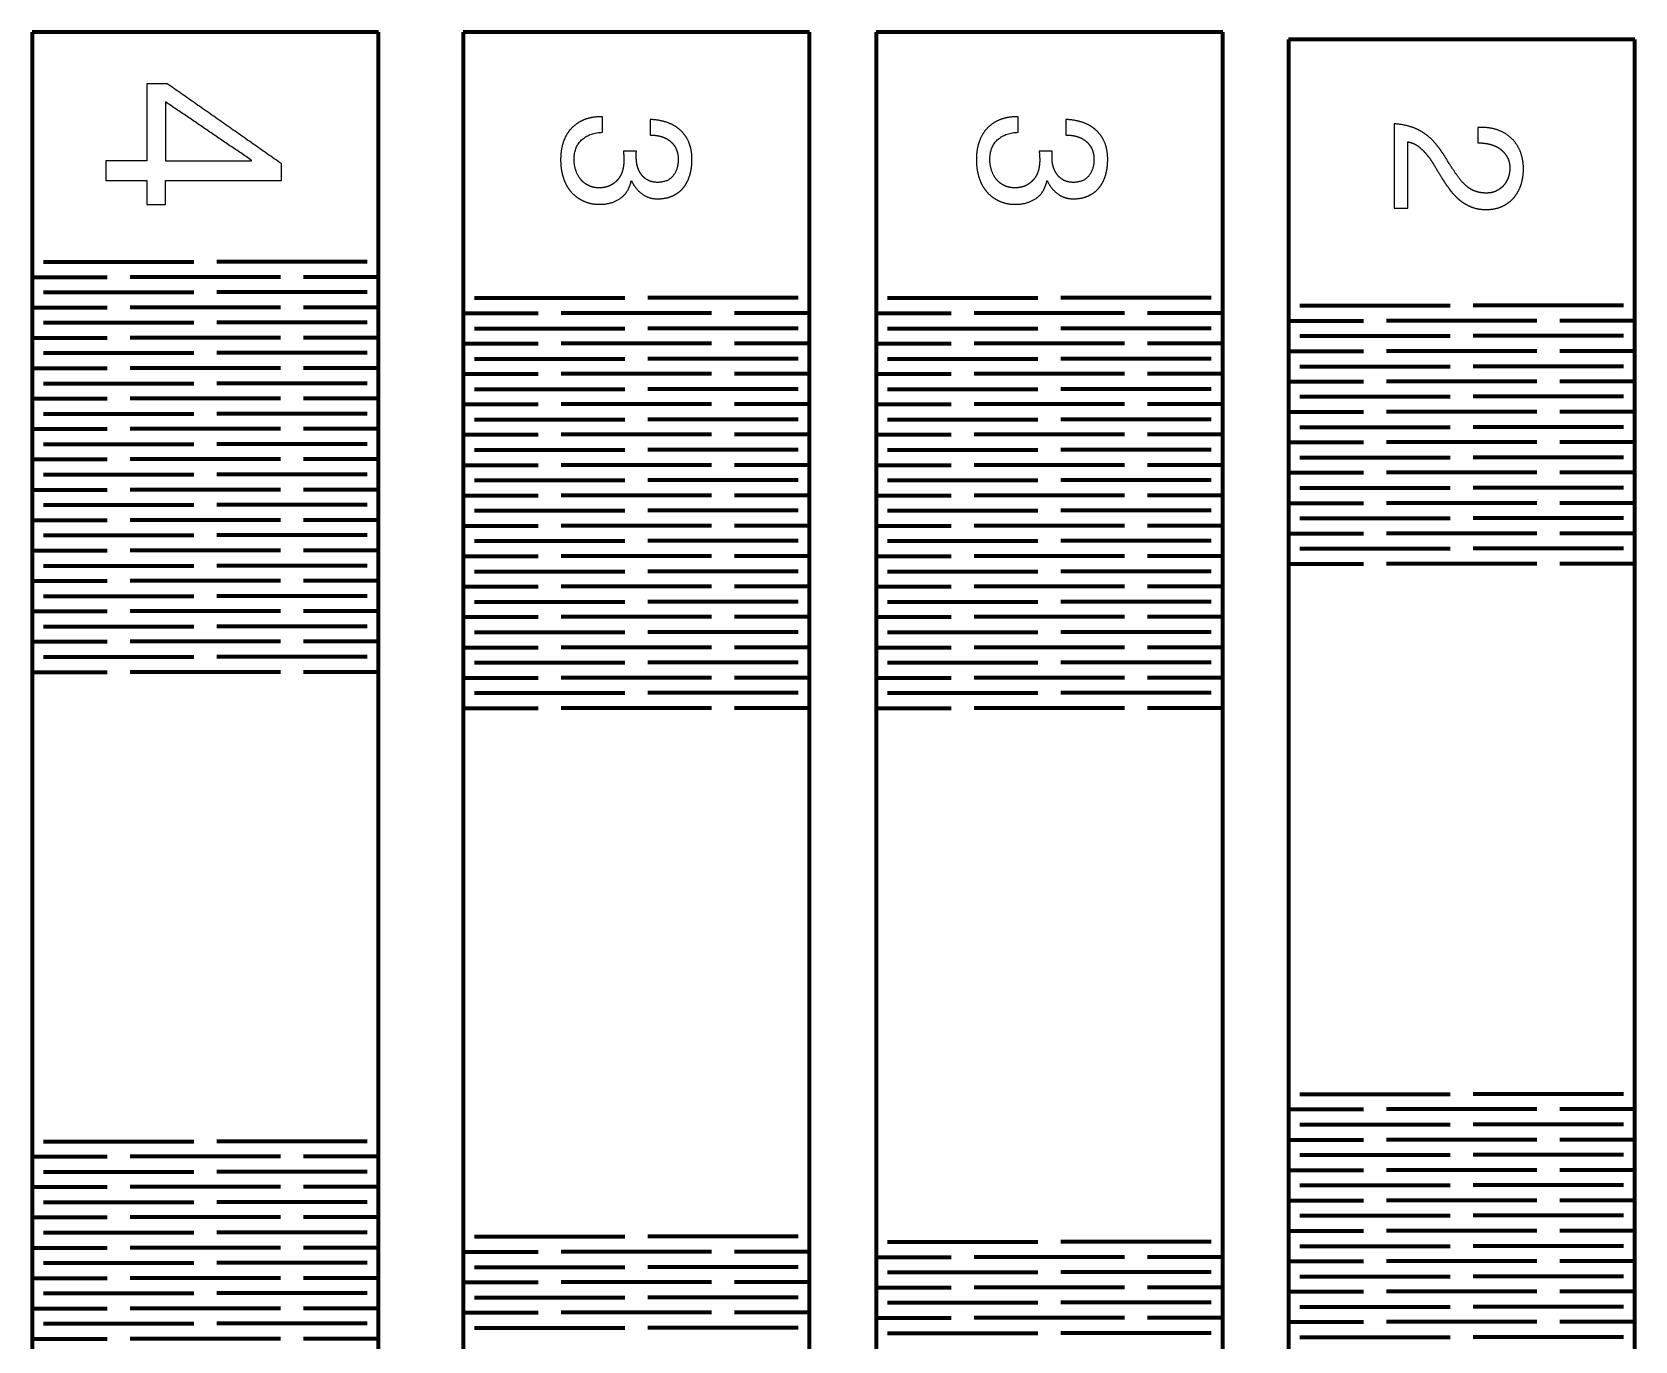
# Model space of a CAD drawing. Header units: millimetres. Extents: x -1430 to 457, y 2331 to 3242.
# Drawn here: x -313.9 to -91.9, y 2902 to 3083.3 of the extents above; entities that cross this region are included whole.
import ezdxf

# ---------------------------------------------------------------- set-up
doc = ezdxf.new("R2010")
doc.units = ezdxf.units.MM
doc.layers.add('laserCut_Line$CutThrough_Line', color=1, linetype='Continuous', lineweight=140, true_color=0xff0000)
doc.layers.add('laserCut_Line$Decoration_Line', color=18, linetype='Continuous', true_color=0x000000)

msp = doc.modelspace()

# ---------------------------------------------------------------- linework, layer by layer
at = {"layer": 'laserCut_Line$CutThrough_Line'}
for p, q in [((-313.93, 3083.27), (-313.93, 3053.27)), ((-265.93, 3053.27), (-265.93, 3083.27)), ((-254.24, 3083.27), (-254.24, 3048.27)), ((-206.24, 3048.27), (-206.24, 3083.27)), ((-197.02, 3083.27), (-197.02, 3048.27)), ((-149.02, 3048.27), (-149.02, 3083.27)), ((-139.93, 3082.22), (-139.93, 3047.22)), ((-91.93, 3047.22), (-91.93, 3082.22)), ((-313.93, 3053.27), (-313.93, 2992.53)), ((-265.93, 2992.53), (-265.93, 3053.27)), ((-254.24, 3048.27), (-254.24, 2987.53)), ((-206.24, 2987.53), (-206.24, 3048.27)), ((-197.02, 3048.27), (-197.02, 2987.53)), ((-149.02, 2987.53), (-149.02, 3048.27)), ((-139.93, 3047.22), (-139.93, 3008)), ((-91.93, 3008), (-91.93, 3047.22)), ((-139.93, 3008), (-139.93, 2938)), ((-91.93, 2938), (-91.93, 3008)), ((-313.93, 2992.53), (-313.93, 2932.53)), ((-265.93, 2932.53), (-265.93, 2992.53)), ((-254.24, 2987.53), (-254.24, 2917.53)), ((-206.24, 2917.53), (-206.24, 2987.53)), ((-197.02, 2987.53), (-197.02, 2917.53)), ((-149.02, 2917.53), (-149.02, 2987.53)), ((-139.93, 2938), (-139.93, 2888.81)), ((-91.93, 2888.81), (-91.93, 2938)), ((-313.93, 2932.53), (-313.93, 2883.34)), ((-265.93, 2883.34), (-265.93, 2932.53)), ((-254.24, 2917.53), (-254.24, 2865.93)), ((-206.24, 2865.93), (-206.24, 2917.53)), ((-197.02, 2917.53), (-197.02, 2868.34)), ((-149.02, 2868.34), (-149.02, 2917.53))]:
    msp.add_line(p, q, dxfattribs=at)
for points in [[(-265.93, 3083.27), (-313.93, 3083.27)], [(-206.24, 3083.27), (-254.24, 3083.27)], [(-149.02, 3083.27), (-197.02, 3083.27)], [(-91.93, 3082.22), (-139.93, 3082.22)]]:
    msp.add_lwpolyline(points, dxfattribs=at)
for points in [[(-312.34, 3051.44), (-305.4, 3051.44), (-298.46, 3051.44), (-291.52, 3051.44)], [(-267.52, 3051.44), (-274.46, 3051.44), (-281.4, 3051.44), (-288.34, 3051.44)], [(-313.93, 3049.34), (-310.46, 3049.34), (-306.99, 3049.34), (-303.52, 3049.34)], [(-279.52, 3049.34), (-286.46, 3049.34), (-293.4, 3049.34), (-300.34, 3049.34)], [(-265.93, 3049.34), (-269.4, 3049.34), (-272.87, 3049.34), (-276.34, 3049.34)], [(-312.34, 3047.23), (-305.4, 3047.23), (-298.46, 3047.23), (-291.52, 3047.23)], [(-267.52, 3047.23), (-274.46, 3047.23), (-281.4, 3047.23), (-288.34, 3047.23)], [(-252.65, 3046.44), (-245.71, 3046.44), (-238.77, 3046.44), (-231.83, 3046.44)], [(-207.83, 3046.44), (-214.77, 3046.44), (-221.71, 3046.44), (-228.65, 3046.44)], [(-195.43, 3046.44), (-188.49, 3046.44), (-181.56, 3046.44), (-174.62, 3046.44)], [(-150.62, 3046.44), (-157.56, 3046.44), (-164.49, 3046.44), (-171.43, 3046.44)], [(-313.93, 3045.13), (-310.46, 3045.13), (-306.99, 3045.13), (-303.52, 3045.13)], [(-279.52, 3045.13), (-286.46, 3045.13), (-293.4, 3045.13), (-300.34, 3045.13)], [(-265.93, 3045.13), (-269.4, 3045.13), (-272.87, 3045.13), (-276.34, 3045.13)], [(-254.24, 3044.34), (-250.77, 3044.34), (-247.3, 3044.34), (-243.83, 3044.34)], [(-219.83, 3044.34), (-226.77, 3044.34), (-233.71, 3044.34), (-240.65, 3044.34)], [(-206.24, 3044.34), (-209.71, 3044.34), (-213.18, 3044.34), (-216.65, 3044.34)], [(-197.02, 3044.34), (-193.56, 3044.34), (-190.09, 3044.34), (-186.62, 3044.34)], [(-162.62, 3044.34), (-169.56, 3044.34), (-176.49, 3044.34), (-183.43, 3044.34)], [(-149.02, 3044.34), (-152.49, 3044.34), (-155.96, 3044.34), (-159.43, 3044.34)], [(-138.34, 3045.39), (-131.4, 3045.39), (-124.46, 3045.39), (-117.52, 3045.39)], [(-93.52, 3045.39), (-100.46, 3045.39), (-107.4, 3045.39), (-114.34, 3045.39)], [(-312.34, 3043.03), (-305.4, 3043.03), (-298.46, 3043.03), (-291.52, 3043.03)], [(-267.52, 3043.03), (-274.46, 3043.03), (-281.4, 3043.03), (-288.34, 3043.03)], [(-252.65, 3042.23), (-245.71, 3042.23), (-238.77, 3042.23), (-231.83, 3042.23)], [(-207.83, 3042.23), (-214.77, 3042.23), (-221.71, 3042.23), (-228.65, 3042.23)], [(-195.43, 3042.23), (-188.49, 3042.23), (-181.56, 3042.23), (-174.62, 3042.23)], [(-150.62, 3042.23), (-157.56, 3042.23), (-164.49, 3042.23), (-171.43, 3042.23)], [(-139.93, 3043.29), (-136.46, 3043.29), (-132.99, 3043.29), (-129.52, 3043.29)], [(-105.52, 3043.29), (-112.46, 3043.29), (-119.4, 3043.29), (-126.34, 3043.29)], [(-91.93, 3043.29), (-95.4, 3043.29), (-98.87, 3043.29), (-102.34, 3043.29)], [(-313.93, 3040.92), (-310.46, 3040.92), (-306.99, 3040.92), (-303.52, 3040.92)], [(-279.52, 3040.92), (-286.46, 3040.92), (-293.4, 3040.92), (-300.34, 3040.92)], [(-265.93, 3040.92), (-269.4, 3040.92), (-272.87, 3040.92), (-276.34, 3040.92)], [(-254.24, 3040.13), (-250.77, 3040.13), (-247.3, 3040.13), (-243.83, 3040.13)], [(-219.83, 3040.13), (-226.77, 3040.13), (-233.71, 3040.13), (-240.65, 3040.13)], [(-206.24, 3040.13), (-209.71, 3040.13), (-213.18, 3040.13), (-216.65, 3040.13)], [(-197.02, 3040.13), (-193.56, 3040.13), (-190.09, 3040.13), (-186.62, 3040.13)], [(-162.62, 3040.13), (-169.56, 3040.13), (-176.49, 3040.13), (-183.43, 3040.13)], [(-149.02, 3040.13), (-152.49, 3040.13), (-155.96, 3040.13), (-159.43, 3040.13)], [(-138.34, 3041.18), (-131.4, 3041.18), (-124.46, 3041.18), (-117.52, 3041.18)], [(-93.52, 3041.18), (-100.46, 3041.18), (-107.4, 3041.18), (-114.34, 3041.18)], [(-312.34, 3038.82), (-305.4, 3038.82), (-298.46, 3038.82), (-291.52, 3038.82)], [(-267.52, 3038.82), (-274.46, 3038.82), (-281.4, 3038.82), (-288.34, 3038.82)], [(-252.65, 3038.03), (-245.71, 3038.03), (-238.77, 3038.03), (-231.83, 3038.03)], [(-207.83, 3038.03), (-214.77, 3038.03), (-221.71, 3038.03), (-228.65, 3038.03)], [(-195.43, 3038.03), (-188.49, 3038.03), (-181.56, 3038.03), (-174.62, 3038.03)], [(-150.62, 3038.03), (-157.56, 3038.03), (-164.49, 3038.03), (-171.43, 3038.03)], [(-139.93, 3039.08), (-136.46, 3039.08), (-132.99, 3039.08), (-129.52, 3039.08)], [(-138.34, 3036.97), (-131.4, 3036.97), (-124.46, 3036.97), (-117.52, 3036.97)], [(-105.52, 3039.08), (-112.46, 3039.08), (-119.4, 3039.08), (-126.34, 3039.08)], [(-93.52, 3036.97), (-100.46, 3036.97), (-107.4, 3036.97), (-114.34, 3036.97)], [(-91.93, 3039.08), (-95.4, 3039.08), (-98.87, 3039.08), (-102.34, 3039.08)], [(-313.93, 3036.71), (-310.46, 3036.71), (-306.99, 3036.71), (-303.52, 3036.71)], [(-279.52, 3036.71), (-286.46, 3036.71), (-293.4, 3036.71), (-300.34, 3036.71)], [(-265.93, 3036.71), (-269.4, 3036.71), (-272.87, 3036.71), (-276.34, 3036.71)], [(-254.24, 3035.92), (-250.77, 3035.92), (-247.3, 3035.92), (-243.83, 3035.92)], [(-219.83, 3035.92), (-226.77, 3035.92), (-233.71, 3035.92), (-240.65, 3035.92)], [(-206.24, 3035.92), (-209.71, 3035.92), (-213.18, 3035.92), (-216.65, 3035.92)], [(-197.02, 3035.92), (-193.56, 3035.92), (-190.09, 3035.92), (-186.62, 3035.92)], [(-162.62, 3035.92), (-169.56, 3035.92), (-176.49, 3035.92), (-183.43, 3035.92)], [(-149.02, 3035.92), (-152.49, 3035.92), (-155.96, 3035.92), (-159.43, 3035.92)], [(-139.93, 3034.87), (-136.46, 3034.87), (-132.99, 3034.87), (-129.52, 3034.87)], [(-105.52, 3034.87), (-112.46, 3034.87), (-119.4, 3034.87), (-126.34, 3034.87)], [(-91.93, 3034.87), (-95.4, 3034.87), (-98.87, 3034.87), (-102.34, 3034.87)], [(-313.93, 3032.51), (-310.46, 3032.51), (-306.99, 3032.51), (-303.52, 3032.51)], [(-312.34, 3034.61), (-305.4, 3034.61), (-298.46, 3034.61), (-291.52, 3034.61)], [(-279.52, 3032.51), (-286.46, 3032.51), (-293.4, 3032.51), (-300.34, 3032.51)], [(-267.52, 3034.61), (-274.46, 3034.61), (-281.4, 3034.61), (-288.34, 3034.61)], [(-265.93, 3032.51), (-269.4, 3032.51), (-272.87, 3032.51), (-276.34, 3032.51)], [(-252.65, 3033.82), (-245.71, 3033.82), (-238.77, 3033.82), (-231.83, 3033.82)], [(-207.83, 3033.82), (-214.77, 3033.82), (-221.71, 3033.82), (-228.65, 3033.82)], [(-195.43, 3033.82), (-188.49, 3033.82), (-181.56, 3033.82), (-174.62, 3033.82)], [(-150.62, 3033.82), (-157.56, 3033.82), (-164.49, 3033.82), (-171.43, 3033.82)], [(-138.34, 3032.77), (-131.4, 3032.77), (-124.46, 3032.77), (-117.52, 3032.77)], [(-93.52, 3032.77), (-100.46, 3032.77), (-107.4, 3032.77), (-114.34, 3032.77)], [(-312.34, 3030.4), (-305.4, 3030.4), (-298.46, 3030.4), (-291.52, 3030.4)], [(-267.52, 3030.4), (-274.46, 3030.4), (-281.4, 3030.4), (-288.34, 3030.4)], [(-254.24, 3031.71), (-250.77, 3031.71), (-247.3, 3031.71), (-243.83, 3031.71)], [(-219.83, 3031.71), (-226.77, 3031.71), (-233.71, 3031.71), (-240.65, 3031.71)], [(-206.24, 3031.71), (-209.71, 3031.71), (-213.18, 3031.71), (-216.65, 3031.71)], [(-197.02, 3031.71), (-193.56, 3031.71), (-190.09, 3031.71), (-186.62, 3031.71)], [(-162.62, 3031.71), (-169.56, 3031.71), (-176.49, 3031.71), (-183.43, 3031.71)], [(-149.02, 3031.71), (-152.49, 3031.71), (-155.96, 3031.71), (-159.43, 3031.71)], [(-139.93, 3030.66), (-136.46, 3030.66), (-132.99, 3030.66), (-129.52, 3030.66)], [(-105.52, 3030.66), (-112.46, 3030.66), (-119.4, 3030.66), (-126.34, 3030.66)], [(-91.93, 3030.66), (-95.4, 3030.66), (-98.87, 3030.66), (-102.34, 3030.66)], [(-313.93, 3028.3), (-310.46, 3028.3), (-306.99, 3028.3), (-303.52, 3028.3)], [(-279.52, 3028.3), (-286.46, 3028.3), (-293.4, 3028.3), (-300.34, 3028.3)], [(-265.93, 3028.3), (-269.4, 3028.3), (-272.87, 3028.3), (-276.34, 3028.3)], [(-252.65, 3029.61), (-245.71, 3029.61), (-238.77, 3029.61), (-231.83, 3029.61)], [(-207.83, 3029.61), (-214.77, 3029.61), (-221.71, 3029.61), (-228.65, 3029.61)], [(-195.43, 3029.61), (-188.49, 3029.61), (-181.56, 3029.61), (-174.62, 3029.61)], [(-150.62, 3029.61), (-157.56, 3029.61), (-164.49, 3029.61), (-171.43, 3029.61)], [(-138.34, 3028.56), (-131.4, 3028.56), (-124.46, 3028.56), (-117.52, 3028.56)], [(-93.52, 3028.56), (-100.46, 3028.56), (-107.4, 3028.56), (-114.34, 3028.56)], [(-312.34, 3026.19), (-305.4, 3026.19), (-298.46, 3026.19), (-291.52, 3026.19)], [(-267.52, 3026.19), (-274.46, 3026.19), (-281.4, 3026.19), (-288.34, 3026.19)], [(-254.24, 3027.51), (-250.77, 3027.51), (-247.3, 3027.51), (-243.83, 3027.51)], [(-219.83, 3027.51), (-226.77, 3027.51), (-233.71, 3027.51), (-240.65, 3027.51)], [(-206.24, 3027.51), (-209.71, 3027.51), (-213.18, 3027.51), (-216.65, 3027.51)], [(-197.02, 3027.51), (-193.56, 3027.51), (-190.09, 3027.51), (-186.62, 3027.51)], [(-162.62, 3027.51), (-169.56, 3027.51), (-176.49, 3027.51), (-183.43, 3027.51)], [(-149.02, 3027.51), (-152.49, 3027.51), (-155.96, 3027.51), (-159.43, 3027.51)], [(-139.93, 3026.45), (-136.46, 3026.45), (-132.99, 3026.45), (-129.52, 3026.45)], [(-105.52, 3026.45), (-112.46, 3026.45), (-119.4, 3026.45), (-126.34, 3026.45)], [(-91.93, 3026.45), (-95.4, 3026.45), (-98.87, 3026.45), (-102.34, 3026.45)], [(-313.93, 3024.09), (-310.46, 3024.09), (-306.99, 3024.09), (-303.52, 3024.09)], [(-279.52, 3024.09), (-286.46, 3024.09), (-293.4, 3024.09), (-300.34, 3024.09)], [(-265.93, 3024.09), (-269.4, 3024.09), (-272.87, 3024.09), (-276.34, 3024.09)], [(-252.65, 3025.4), (-245.71, 3025.4), (-238.77, 3025.4), (-231.83, 3025.4)], [(-207.83, 3025.4), (-214.77, 3025.4), (-221.71, 3025.4), (-228.65, 3025.4)], [(-195.43, 3025.4), (-188.49, 3025.4), (-181.56, 3025.4), (-174.62, 3025.4)], [(-150.62, 3025.4), (-157.56, 3025.4), (-164.49, 3025.4), (-171.43, 3025.4)], [(-138.34, 3024.35), (-131.4, 3024.35), (-124.46, 3024.35), (-117.52, 3024.35)], [(-93.52, 3024.35), (-100.46, 3024.35), (-107.4, 3024.35), (-114.34, 3024.35)], [(-312.34, 3021.98), (-305.4, 3021.98), (-298.46, 3021.98), (-291.52, 3021.98)], [(-267.52, 3021.98), (-274.46, 3021.98), (-281.4, 3021.98), (-288.34, 3021.98)], [(-254.24, 3023.3), (-250.77, 3023.3), (-247.3, 3023.3), (-243.83, 3023.3)], [(-219.83, 3023.3), (-226.77, 3023.3), (-233.71, 3023.3), (-240.65, 3023.3)], [(-206.24, 3023.3), (-209.71, 3023.3), (-213.18, 3023.3), (-216.65, 3023.3)], [(-197.02, 3023.3), (-193.56, 3023.3), (-190.09, 3023.3), (-186.62, 3023.3)], [(-162.62, 3023.3), (-169.56, 3023.3), (-176.49, 3023.3), (-183.43, 3023.3)], [(-149.02, 3023.3), (-152.49, 3023.3), (-155.96, 3023.3), (-159.43, 3023.3)], [(-139.93, 3022.25), (-136.46, 3022.25), (-132.99, 3022.25), (-129.52, 3022.25)], [(-105.52, 3022.25), (-112.46, 3022.25), (-119.4, 3022.25), (-126.34, 3022.25)], [(-91.93, 3022.25), (-95.4, 3022.25), (-98.87, 3022.25), (-102.34, 3022.25)], [(-313.93, 3019.88), (-310.46, 3019.88), (-306.99, 3019.88), (-303.52, 3019.88)], [(-279.52, 3019.88), (-286.46, 3019.88), (-293.4, 3019.88), (-300.34, 3019.88)], [(-265.93, 3019.88), (-269.4, 3019.88), (-272.87, 3019.88), (-276.34, 3019.88)], [(-252.65, 3021.19), (-245.71, 3021.19), (-238.77, 3021.19), (-231.83, 3021.19)], [(-207.83, 3021.19), (-214.77, 3021.19), (-221.71, 3021.19), (-228.65, 3021.19)], [(-195.43, 3021.19), (-188.49, 3021.19), (-181.56, 3021.19), (-174.62, 3021.19)], [(-150.62, 3021.19), (-157.56, 3021.19), (-164.49, 3021.19), (-171.43, 3021.19)], [(-138.34, 3020.14), (-131.4, 3020.14), (-124.46, 3020.14), (-117.52, 3020.14)], [(-93.52, 3020.14), (-100.46, 3020.14), (-107.4, 3020.14), (-114.34, 3020.14)], [(-312.34, 3017.78), (-305.4, 3017.78), (-298.46, 3017.78), (-291.52, 3017.78)], [(-267.52, 3017.78), (-274.46, 3017.78), (-281.4, 3017.78), (-288.34, 3017.78)], [(-254.24, 3019.09), (-250.77, 3019.09), (-247.3, 3019.09), (-243.83, 3019.09)], [(-252.65, 3016.98), (-245.71, 3016.98), (-238.77, 3016.98), (-231.83, 3016.98)], [(-219.83, 3019.09), (-226.77, 3019.09), (-233.71, 3019.09), (-240.65, 3019.09)], [(-207.83, 3016.98), (-214.77, 3016.98), (-221.71, 3016.98), (-228.65, 3016.98)], [(-206.24, 3019.09), (-209.71, 3019.09), (-213.18, 3019.09), (-216.65, 3019.09)], [(-197.02, 3019.09), (-193.56, 3019.09), (-190.09, 3019.09), (-186.62, 3019.09)], [(-195.43, 3016.98), (-188.49, 3016.98), (-181.56, 3016.98), (-174.62, 3016.98)], [(-162.62, 3019.09), (-169.56, 3019.09), (-176.49, 3019.09), (-183.43, 3019.09)], [(-150.62, 3016.98), (-157.56, 3016.98), (-164.49, 3016.98), (-171.43, 3016.98)], [(-149.02, 3019.09), (-152.49, 3019.09), (-155.96, 3019.09), (-159.43, 3019.09)], [(-139.93, 3018.04), (-136.46, 3018.04), (-132.99, 3018.04), (-129.52, 3018.04)], [(-105.52, 3018.04), (-112.46, 3018.04), (-119.4, 3018.04), (-126.34, 3018.04)], [(-91.93, 3018.04), (-95.4, 3018.04), (-98.87, 3018.04), (-102.34, 3018.04)], [(-313.93, 3015.67), (-310.46, 3015.67), (-306.99, 3015.67), (-303.52, 3015.67)], [(-279.52, 3015.67), (-286.46, 3015.67), (-293.4, 3015.67), (-300.34, 3015.67)], [(-265.93, 3015.67), (-269.4, 3015.67), (-272.87, 3015.67), (-276.34, 3015.67)], [(-254.24, 3014.88), (-250.77, 3014.88), (-247.3, 3014.88), (-243.83, 3014.88)], [(-219.83, 3014.88), (-226.77, 3014.88), (-233.71, 3014.88), (-240.65, 3014.88)], [(-206.24, 3014.88), (-209.71, 3014.88), (-213.18, 3014.88), (-216.65, 3014.88)], [(-197.02, 3014.88), (-193.56, 3014.88), (-190.09, 3014.88), (-186.62, 3014.88)], [(-162.62, 3014.88), (-169.56, 3014.88), (-176.49, 3014.88), (-183.43, 3014.88)], [(-149.02, 3014.88), (-152.49, 3014.88), (-155.96, 3014.88), (-159.43, 3014.88)], [(-138.34, 3015.93), (-131.4, 3015.93), (-124.46, 3015.93), (-117.52, 3015.93)], [(-93.52, 3015.93), (-100.46, 3015.93), (-107.4, 3015.93), (-114.34, 3015.93)], [(-312.34, 3013.57), (-305.4, 3013.57), (-298.46, 3013.57), (-291.52, 3013.57)], [(-267.52, 3013.57), (-274.46, 3013.57), (-281.4, 3013.57), (-288.34, 3013.57)], [(-252.65, 3012.78), (-245.71, 3012.78), (-238.77, 3012.78), (-231.83, 3012.78)], [(-207.83, 3012.78), (-214.77, 3012.78), (-221.71, 3012.78), (-228.65, 3012.78)], [(-195.43, 3012.78), (-188.49, 3012.78), (-181.56, 3012.78), (-174.62, 3012.78)], [(-150.62, 3012.78), (-157.56, 3012.78), (-164.49, 3012.78), (-171.43, 3012.78)], [(-139.93, 3013.83), (-136.46, 3013.83), (-132.99, 3013.83), (-129.52, 3013.83)], [(-105.52, 3013.83), (-112.46, 3013.83), (-119.4, 3013.83), (-126.34, 3013.83)], [(-91.93, 3013.83), (-95.4, 3013.83), (-98.87, 3013.83), (-102.34, 3013.83)], [(-313.93, 3011.46), (-310.46, 3011.46), (-306.99, 3011.46), (-303.52, 3011.46)], [(-279.52, 3011.46), (-286.46, 3011.46), (-293.4, 3011.46), (-300.34, 3011.46)], [(-265.93, 3011.46), (-269.4, 3011.46), (-272.87, 3011.46), (-276.34, 3011.46)], [(-254.24, 3010.67), (-250.77, 3010.67), (-247.3, 3010.67), (-243.83, 3010.67)], [(-219.83, 3010.67), (-226.77, 3010.67), (-233.71, 3010.67), (-240.65, 3010.67)], [(-206.24, 3010.67), (-209.71, 3010.67), (-213.18, 3010.67), (-216.65, 3010.67)], [(-197.02, 3010.67), (-193.56, 3010.67), (-190.09, 3010.67), (-186.62, 3010.67)], [(-162.62, 3010.67), (-169.56, 3010.67), (-176.49, 3010.67), (-183.43, 3010.67)], [(-149.02, 3010.67), (-152.49, 3010.67), (-155.96, 3010.67), (-159.43, 3010.67)], [(-138.34, 3011.73), (-131.4, 3011.73), (-124.46, 3011.73), (-117.52, 3011.73)], [(-93.52, 3011.73), (-100.46, 3011.73), (-107.4, 3011.73), (-114.34, 3011.73)], [(-312.34, 3009.36), (-305.4, 3009.36), (-298.46, 3009.36), (-291.52, 3009.36)], [(-267.52, 3009.36), (-274.46, 3009.36), (-281.4, 3009.36), (-288.34, 3009.36)], [(-252.65, 3008.57), (-245.71, 3008.57), (-238.77, 3008.57), (-231.83, 3008.57)], [(-207.83, 3008.57), (-214.77, 3008.57), (-221.71, 3008.57), (-228.65, 3008.57)], [(-195.43, 3008.57), (-188.49, 3008.57), (-181.56, 3008.57), (-174.62, 3008.57)], [(-150.62, 3008.57), (-157.56, 3008.57), (-164.49, 3008.57), (-171.43, 3008.57)], [(-139.93, 3009.62), (-136.46, 3009.62), (-132.99, 3009.62), (-129.52, 3009.62)], [(-105.52, 3009.62), (-112.46, 3009.62), (-119.4, 3009.62), (-126.34, 3009.62)], [(-91.93, 3009.62), (-95.4, 3009.62), (-98.87, 3009.62), (-102.34, 3009.62)], [(-313.93, 3007.26), (-310.46, 3007.26), (-306.99, 3007.26), (-303.52, 3007.26)], [(-279.52, 3007.26), (-286.46, 3007.26), (-293.4, 3007.26), (-300.34, 3007.26)], [(-265.93, 3007.26), (-269.4, 3007.26), (-272.87, 3007.26), (-276.34, 3007.26)], [(-254.24, 3006.46), (-250.77, 3006.46), (-247.3, 3006.46), (-243.83, 3006.46)], [(-219.83, 3006.46), (-226.77, 3006.46), (-233.71, 3006.46), (-240.65, 3006.46)], [(-206.24, 3006.46), (-209.71, 3006.46), (-213.18, 3006.46), (-216.65, 3006.46)], [(-197.02, 3006.46), (-193.56, 3006.46), (-190.09, 3006.46), (-186.62, 3006.46)], [(-162.62, 3006.46), (-169.56, 3006.46), (-176.49, 3006.46), (-183.43, 3006.46)], [(-149.02, 3006.46), (-152.49, 3006.46), (-155.96, 3006.46), (-159.43, 3006.46)], [(-312.34, 3005.15), (-305.4, 3005.15), (-298.46, 3005.15), (-291.52, 3005.15)], [(-267.52, 3005.15), (-274.46, 3005.15), (-281.4, 3005.15), (-288.34, 3005.15)], [(-252.65, 3004.36), (-245.71, 3004.36), (-238.77, 3004.36), (-231.83, 3004.36)], [(-207.83, 3004.36), (-214.77, 3004.36), (-221.71, 3004.36), (-228.65, 3004.36)], [(-195.43, 3004.36), (-188.49, 3004.36), (-181.56, 3004.36), (-174.62, 3004.36)], [(-150.62, 3004.36), (-157.56, 3004.36), (-164.49, 3004.36), (-171.43, 3004.36)], [(-313.93, 3003.05), (-310.46, 3003.05), (-306.99, 3003.05), (-303.52, 3003.05)], [(-279.52, 3003.05), (-286.46, 3003.05), (-293.4, 3003.05), (-300.34, 3003.05)], [(-265.93, 3003.05), (-269.4, 3003.05), (-272.87, 3003.05), (-276.34, 3003.05)], [(-254.24, 3002.26), (-250.77, 3002.26), (-247.3, 3002.26), (-243.83, 3002.26)], [(-219.83, 3002.26), (-226.77, 3002.26), (-233.71, 3002.26), (-240.65, 3002.26)], [(-206.24, 3002.26), (-209.71, 3002.26), (-213.18, 3002.26), (-216.65, 3002.26)], [(-197.02, 3002.26), (-193.56, 3002.26), (-190.09, 3002.26), (-186.62, 3002.26)], [(-162.62, 3002.26), (-169.56, 3002.26), (-176.49, 3002.26), (-183.43, 3002.26)], [(-149.02, 3002.26), (-152.49, 3002.26), (-155.96, 3002.26), (-159.43, 3002.26)], [(-312.34, 3000.94), (-305.4, 3000.94), (-298.46, 3000.94), (-291.52, 3000.94)], [(-267.52, 3000.94), (-274.46, 3000.94), (-281.4, 3000.94), (-288.34, 3000.94)], [(-252.65, 3000.15), (-245.71, 3000.15), (-238.77, 3000.15), (-231.83, 3000.15)], [(-207.83, 3000.15), (-214.77, 3000.15), (-221.71, 3000.15), (-228.65, 3000.15)], [(-195.43, 3000.15), (-188.49, 3000.15), (-181.56, 3000.15), (-174.62, 3000.15)], [(-150.62, 3000.15), (-157.56, 3000.15), (-164.49, 3000.15), (-171.43, 3000.15)], [(-313.93, 2998.84), (-310.46, 2998.84), (-306.99, 2998.84), (-303.52, 2998.84)], [(-279.52, 2998.84), (-286.46, 2998.84), (-293.4, 2998.84), (-300.34, 2998.84)], [(-265.93, 2998.84), (-269.4, 2998.84), (-272.87, 2998.84), (-276.34, 2998.84)], [(-254.24, 2998.05), (-250.77, 2998.05), (-247.3, 2998.05), (-243.83, 2998.05)], [(-219.83, 2998.05), (-226.77, 2998.05), (-233.71, 2998.05), (-240.65, 2998.05)], [(-206.24, 2998.05), (-209.71, 2998.05), (-213.18, 2998.05), (-216.65, 2998.05)], [(-197.02, 2998.05), (-193.56, 2998.05), (-190.09, 2998.05), (-186.62, 2998.05)], [(-162.62, 2998.05), (-169.56, 2998.05), (-176.49, 2998.05), (-183.43, 2998.05)], [(-149.02, 2998.05), (-152.49, 2998.05), (-155.96, 2998.05), (-159.43, 2998.05)], [(-312.34, 2996.74), (-305.4, 2996.74), (-298.46, 2996.74), (-291.52, 2996.74)], [(-267.52, 2996.74), (-274.46, 2996.74), (-281.4, 2996.74), (-288.34, 2996.74)], [(-252.65, 2995.94), (-245.71, 2995.94), (-238.77, 2995.94), (-231.83, 2995.94)], [(-207.83, 2995.94), (-214.77, 2995.94), (-221.71, 2995.94), (-228.65, 2995.94)], [(-195.43, 2995.94), (-188.49, 2995.94), (-181.56, 2995.94), (-174.62, 2995.94)], [(-150.62, 2995.94), (-157.56, 2995.94), (-164.49, 2995.94), (-171.43, 2995.94)], [(-313.93, 2994.63), (-310.46, 2994.63), (-306.99, 2994.63), (-303.52, 2994.63)], [(-279.52, 2994.63), (-286.46, 2994.63), (-293.4, 2994.63), (-300.34, 2994.63)], [(-265.93, 2994.63), (-269.4, 2994.63), (-272.87, 2994.63), (-276.34, 2994.63)], [(-254.24, 2993.84), (-250.77, 2993.84), (-247.3, 2993.84), (-243.83, 2993.84)], [(-219.83, 2993.84), (-226.77, 2993.84), (-233.71, 2993.84), (-240.65, 2993.84)], [(-206.24, 2993.84), (-209.71, 2993.84), (-213.18, 2993.84), (-216.65, 2993.84)], [(-197.02, 2993.84), (-193.56, 2993.84), (-190.09, 2993.84), (-186.62, 2993.84)], [(-162.62, 2993.84), (-169.56, 2993.84), (-176.49, 2993.84), (-183.43, 2993.84)], [(-149.02, 2993.84), (-152.49, 2993.84), (-155.96, 2993.84), (-159.43, 2993.84)], [(-252.65, 2991.74), (-245.71, 2991.74), (-238.77, 2991.74), (-231.83, 2991.74)], [(-207.83, 2991.74), (-214.77, 2991.74), (-221.71, 2991.74), (-228.65, 2991.74)], [(-195.43, 2991.74), (-188.49, 2991.74), (-181.56, 2991.74), (-174.62, 2991.74)], [(-150.62, 2991.74), (-157.56, 2991.74), (-164.49, 2991.74), (-171.43, 2991.74)], [(-254.24, 2989.63), (-250.77, 2989.63), (-247.3, 2989.63), (-243.83, 2989.63)], [(-219.83, 2989.63), (-226.77, 2989.63), (-233.71, 2989.63), (-240.65, 2989.63)], [(-206.24, 2989.63), (-209.71, 2989.63), (-213.18, 2989.63), (-216.65, 2989.63)], [(-197.02, 2989.63), (-193.56, 2989.63), (-190.09, 2989.63), (-186.62, 2989.63)], [(-162.62, 2989.63), (-169.56, 2989.63), (-176.49, 2989.63), (-183.43, 2989.63)], [(-149.02, 2989.63), (-152.49, 2989.63), (-155.96, 2989.63), (-159.43, 2989.63)], [(-138.34, 2936.17), (-131.4, 2936.17), (-124.46, 2936.17), (-117.52, 2936.17)], [(-93.52, 2936.17), (-100.46, 2936.17), (-107.4, 2936.17), (-114.34, 2936.17)], [(-139.93, 2934.07), (-136.46, 2934.07), (-132.99, 2934.07), (-129.52, 2934.07)], [(-105.52, 2934.07), (-112.46, 2934.07), (-119.4, 2934.07), (-126.34, 2934.07)], [(-91.93, 2934.07), (-95.4, 2934.07), (-98.87, 2934.07), (-102.34, 2934.07)], [(-138.34, 2931.96), (-131.4, 2931.96), (-124.46, 2931.96), (-117.52, 2931.96)], [(-93.52, 2931.96), (-100.46, 2931.96), (-107.4, 2931.96), (-114.34, 2931.96)], [(-312.34, 2929.63), (-305.4, 2929.63), (-298.46, 2929.63), (-291.52, 2929.63)], [(-267.52, 2929.63), (-274.46, 2929.63), (-281.4, 2929.63), (-288.34, 2929.63)], [(-139.93, 2929.86), (-136.46, 2929.86), (-132.99, 2929.86), (-129.52, 2929.86)], [(-105.52, 2929.86), (-112.46, 2929.86), (-119.4, 2929.86), (-126.34, 2929.86)], [(-91.93, 2929.86), (-95.4, 2929.86), (-98.87, 2929.86), (-102.34, 2929.86)], [(-313.93, 2927.52), (-310.46, 2927.52), (-306.99, 2927.52), (-303.52, 2927.52)], [(-279.52, 2927.52), (-286.46, 2927.52), (-293.4, 2927.52), (-300.34, 2927.52)], [(-265.93, 2927.52), (-269.4, 2927.52), (-272.87, 2927.52), (-276.34, 2927.52)], [(-138.34, 2927.75), (-131.4, 2927.75), (-124.46, 2927.75), (-117.52, 2927.75)], [(-93.52, 2927.75), (-100.46, 2927.75), (-107.4, 2927.75), (-114.34, 2927.75)], [(-312.34, 2925.42), (-305.4, 2925.42), (-298.46, 2925.42), (-291.52, 2925.42)], [(-267.52, 2925.42), (-274.46, 2925.42), (-281.4, 2925.42), (-288.34, 2925.42)], [(-139.93, 2925.65), (-136.46, 2925.65), (-132.99, 2925.65), (-129.52, 2925.65)], [(-105.52, 2925.65), (-112.46, 2925.65), (-119.4, 2925.65), (-126.34, 2925.65)], [(-91.93, 2925.65), (-95.4, 2925.65), (-98.87, 2925.65), (-102.34, 2925.65)], [(-313.93, 2923.32), (-310.46, 2923.32), (-306.99, 2923.32), (-303.52, 2923.32)], [(-279.52, 2923.32), (-286.46, 2923.32), (-293.4, 2923.32), (-300.34, 2923.32)], [(-265.93, 2923.32), (-269.4, 2923.32), (-272.87, 2923.32), (-276.34, 2923.32)], [(-138.34, 2923.55), (-131.4, 2923.55), (-124.46, 2923.55), (-117.52, 2923.55)], [(-93.52, 2923.55), (-100.46, 2923.55), (-107.4, 2923.55), (-114.34, 2923.55)], [(-312.34, 2921.21), (-305.4, 2921.21), (-298.46, 2921.21), (-291.52, 2921.21)], [(-267.52, 2921.21), (-274.46, 2921.21), (-281.4, 2921.21), (-288.34, 2921.21)], [(-139.93, 2921.44), (-136.46, 2921.44), (-132.99, 2921.44), (-129.52, 2921.44)], [(-138.34, 2919.34), (-131.4, 2919.34), (-124.46, 2919.34), (-117.52, 2919.34)], [(-105.52, 2921.44), (-112.46, 2921.44), (-119.4, 2921.44), (-126.34, 2921.44)], [(-93.52, 2919.34), (-100.46, 2919.34), (-107.4, 2919.34), (-114.34, 2919.34)], [(-91.93, 2921.44), (-95.4, 2921.44), (-98.87, 2921.44), (-102.34, 2921.44)], [(-313.93, 2919.11), (-310.46, 2919.11), (-306.99, 2919.11), (-303.52, 2919.11)], [(-279.52, 2919.11), (-286.46, 2919.11), (-293.4, 2919.11), (-300.34, 2919.11)], [(-265.93, 2919.11), (-269.4, 2919.11), (-272.87, 2919.11), (-276.34, 2919.11)], [(-139.93, 2917.23), (-136.46, 2917.23), (-132.99, 2917.23), (-129.52, 2917.23)], [(-105.52, 2917.23), (-112.46, 2917.23), (-119.4, 2917.23), (-126.34, 2917.23)], [(-91.93, 2917.23), (-95.4, 2917.23), (-98.87, 2917.23), (-102.34, 2917.23)], [(-313.93, 2914.9), (-310.46, 2914.9), (-306.99, 2914.9), (-303.52, 2914.9)], [(-312.34, 2917), (-305.4, 2917), (-298.46, 2917), (-291.52, 2917)], [(-279.52, 2914.9), (-286.46, 2914.9), (-293.4, 2914.9), (-300.34, 2914.9)], [(-267.52, 2917), (-274.46, 2917), (-281.4, 2917), (-288.34, 2917)], [(-265.93, 2914.9), (-269.4, 2914.9), (-272.87, 2914.9), (-276.34, 2914.9)], [(-252.65, 2916.43), (-245.71, 2916.43), (-238.77, 2916.43), (-231.83, 2916.43)], [(-207.83, 2916.43), (-214.77, 2916.43), (-221.71, 2916.43), (-228.65, 2916.43)], [(-195.43, 2915.7), (-188.49, 2915.7), (-181.56, 2915.7), (-174.62, 2915.7)], [(-150.62, 2915.7), (-157.56, 2915.7), (-164.49, 2915.7), (-171.43, 2915.7)], [(-138.34, 2915.13), (-131.4, 2915.13), (-124.46, 2915.13), (-117.52, 2915.13)], [(-93.52, 2915.13), (-100.46, 2915.13), (-107.4, 2915.13), (-114.34, 2915.13)], [(-312.34, 2912.79), (-305.4, 2912.79), (-298.46, 2912.79), (-291.52, 2912.79)], [(-267.52, 2912.79), (-274.46, 2912.79), (-281.4, 2912.79), (-288.34, 2912.79)], [(-254.24, 2914.32), (-250.77, 2914.32), (-247.3, 2914.32), (-243.83, 2914.32)], [(-219.83, 2914.32), (-226.77, 2914.32), (-233.71, 2914.32), (-240.65, 2914.32)], [(-206.24, 2914.32), (-209.71, 2914.32), (-213.18, 2914.32), (-216.65, 2914.32)], [(-197.02, 2913.6), (-193.56, 2913.6), (-190.09, 2913.6), (-186.62, 2913.6)], [(-162.62, 2913.6), (-169.56, 2913.6), (-176.49, 2913.6), (-183.43, 2913.6)], [(-149.02, 2913.6), (-152.49, 2913.6), (-155.96, 2913.6), (-159.43, 2913.6)], [(-139.93, 2913.03), (-136.46, 2913.03), (-132.99, 2913.03), (-129.52, 2913.03)], [(-105.52, 2913.03), (-112.46, 2913.03), (-119.4, 2913.03), (-126.34, 2913.03)], [(-91.93, 2913.03), (-95.4, 2913.03), (-98.87, 2913.03), (-102.34, 2913.03)], [(-313.93, 2910.69), (-310.46, 2910.69), (-306.99, 2910.69), (-303.52, 2910.69)], [(-279.52, 2910.69), (-286.46, 2910.69), (-293.4, 2910.69), (-300.34, 2910.69)], [(-265.93, 2910.69), (-269.4, 2910.69), (-272.87, 2910.69), (-276.34, 2910.69)], [(-252.65, 2912.22), (-245.71, 2912.22), (-238.77, 2912.22), (-231.83, 2912.22)], [(-207.83, 2912.22), (-214.77, 2912.22), (-221.71, 2912.22), (-228.65, 2912.22)], [(-195.43, 2911.49), (-188.49, 2911.49), (-181.56, 2911.49), (-174.62, 2911.49)], [(-150.62, 2911.49), (-157.56, 2911.49), (-164.49, 2911.49), (-171.43, 2911.49)], [(-138.34, 2910.92), (-131.4, 2910.92), (-124.46, 2910.92), (-117.52, 2910.92)], [(-93.52, 2910.92), (-100.46, 2910.92), (-107.4, 2910.92), (-114.34, 2910.92)], [(-312.34, 2908.59), (-305.4, 2908.59), (-298.46, 2908.59), (-291.52, 2908.59)], [(-267.52, 2908.59), (-274.46, 2908.59), (-281.4, 2908.59), (-288.34, 2908.59)], [(-254.24, 2910.11), (-250.77, 2910.11), (-247.3, 2910.11), (-243.83, 2910.11)], [(-219.83, 2910.11), (-226.77, 2910.11), (-233.71, 2910.11), (-240.65, 2910.11)], [(-206.24, 2910.11), (-209.71, 2910.11), (-213.18, 2910.11), (-216.65, 2910.11)], [(-197.02, 2909.39), (-193.56, 2909.39), (-190.09, 2909.39), (-186.62, 2909.39)], [(-162.62, 2909.39), (-169.56, 2909.39), (-176.49, 2909.39), (-183.43, 2909.39)], [(-149.02, 2909.39), (-152.49, 2909.39), (-155.96, 2909.39), (-159.43, 2909.39)], [(-139.93, 2908.82), (-136.46, 2908.82), (-132.99, 2908.82), (-129.52, 2908.82)], [(-105.52, 2908.82), (-112.46, 2908.82), (-119.4, 2908.82), (-126.34, 2908.82)], [(-91.93, 2908.82), (-95.4, 2908.82), (-98.87, 2908.82), (-102.34, 2908.82)], [(-313.93, 2906.48), (-310.46, 2906.48), (-306.99, 2906.48), (-303.52, 2906.48)], [(-279.52, 2906.48), (-286.46, 2906.48), (-293.4, 2906.48), (-300.34, 2906.48)], [(-265.93, 2906.48), (-269.4, 2906.48), (-272.87, 2906.48), (-276.34, 2906.48)], [(-252.65, 2908.01), (-245.71, 2908.01), (-238.77, 2908.01), (-231.83, 2908.01)], [(-207.83, 2908.01), (-214.77, 2908.01), (-221.71, 2908.01), (-228.65, 2908.01)], [(-195.43, 2907.29), (-188.49, 2907.29), (-181.56, 2907.29), (-174.62, 2907.29)], [(-150.62, 2907.29), (-157.56, 2907.29), (-164.49, 2907.29), (-171.43, 2907.29)], [(-138.34, 2906.71), (-131.4, 2906.71), (-124.46, 2906.71), (-117.52, 2906.71)], [(-93.52, 2906.71), (-100.46, 2906.71), (-107.4, 2906.71), (-114.34, 2906.71)], [(-312.34, 2904.38), (-305.4, 2904.38), (-298.46, 2904.38), (-291.52, 2904.38)], [(-267.52, 2904.38), (-274.46, 2904.38), (-281.4, 2904.38), (-288.34, 2904.38)], [(-254.24, 2905.91), (-250.77, 2905.91), (-247.3, 2905.91), (-243.83, 2905.91)], [(-252.65, 2903.8), (-245.71, 2903.8), (-238.77, 2903.8), (-231.83, 2903.8)], [(-219.83, 2905.91), (-226.77, 2905.91), (-233.71, 2905.91), (-240.65, 2905.91)], [(-207.83, 2903.8), (-214.77, 2903.8), (-221.71, 2903.8), (-228.65, 2903.8)], [(-206.24, 2905.91), (-209.71, 2905.91), (-213.18, 2905.91), (-216.65, 2905.91)], [(-197.02, 2905.18), (-193.56, 2905.18), (-190.09, 2905.18), (-186.62, 2905.18)], [(-162.62, 2905.18), (-169.56, 2905.18), (-176.49, 2905.18), (-183.43, 2905.18)], [(-149.02, 2905.18), (-152.49, 2905.18), (-155.96, 2905.18), (-159.43, 2905.18)], [(-139.93, 2904.61), (-136.46, 2904.61), (-132.99, 2904.61), (-129.52, 2904.61)], [(-105.52, 2904.61), (-112.46, 2904.61), (-119.4, 2904.61), (-126.34, 2904.61)], [(-91.93, 2904.61), (-95.4, 2904.61), (-98.87, 2904.61), (-102.34, 2904.61)], [(-313.93, 2902.27), (-310.46, 2902.27), (-306.99, 2902.27), (-303.52, 2902.27)], [(-279.52, 2902.27), (-286.46, 2902.27), (-293.4, 2902.27), (-300.34, 2902.27)], [(-265.93, 2902.27), (-269.4, 2902.27), (-272.87, 2902.27), (-276.34, 2902.27)], [(-195.43, 2903.08), (-188.49, 2903.08), (-181.56, 2903.08), (-174.62, 2903.08)], [(-150.62, 2903.08), (-157.56, 2903.08), (-164.49, 2903.08), (-171.43, 2903.08)], [(-138.34, 2902.51), (-131.4, 2902.51), (-124.46, 2902.51), (-117.52, 2902.51)], [(-93.52, 2902.51), (-100.46, 2902.51), (-107.4, 2902.51), (-114.34, 2902.51)]]:
    msp.add_open_spline(points, degree=3, dxfattribs=at)
at = {"layer": 'laserCut_Line$Decoration_Line'}
for points in [[(-295.2, 3076.1), (-296.6, 3076.1), (-298.01, 3076.1)], [(-298.01, 3076.1), (-298.01, 3070.77), (-298.01, 3065.44)], [(-279.39, 3065.03), (-287.29, 3070.56), (-295.2, 3076.1)], [(-283.54, 3065.51), (-289.49, 3069.55), (-295.44, 3073.6)], [(-295.44, 3073.6), (-295.44, 3069.52), (-295.44, 3065.44)], [(-234.91, 3069.39), (-234.91, 3070.46), (-234.91, 3071.54)], [(-228.32, 3071.16), (-228.32, 3070.09), (-228.32, 3069.01)], [(-177.33, 3069.39), (-177.33, 3070.46), (-177.33, 3071.54)], [(-170.74, 3071.16), (-170.74, 3070.09), (-170.74, 3069.01)], [(-125.28, 3070.56), (-125.28, 3064.72), (-125.28, 3058.87)], [(-123.38, 3058.87), (-123.38, 3063.47), (-123.38, 3068.06)], [(-113.71, 3070.06), (-113.71, 3068.99), (-113.71, 3067.91)], [(-230.21, 3066.79), (-231.12, 3066.79), (-232.03, 3066.79)], [(-230.24, 3065.86), (-230.24, 3066.08), (-230.24, 3066.31)], [(-172.63, 3066.79), (-173.54, 3066.79), (-174.45, 3066.79)], [(-172.66, 3065.86), (-172.66, 3066.08), (-172.66, 3066.31)], [(-298.01, 3065.44), (-300.85, 3065.44), (-303.7, 3065.44)], [(-303.7, 3065.44), (-303.7, 3064.07), (-303.7, 3062.69)], [(-295.44, 3065.44), (-289.49, 3065.44), (-283.54, 3065.44)], [(-283.54, 3065.44), (-283.54, 3065.47), (-283.54, 3065.51)], [(-279.39, 3062.69), (-279.39, 3063.86), (-279.39, 3065.03)], [(-303.7, 3062.69), (-300.85, 3062.69), (-298.01, 3062.69)], [(-298.01, 3062.69), (-298.01, 3061.05), (-298.01, 3059.4)], [(-295.44, 3059.4), (-295.44, 3061.05), (-295.44, 3062.69)], [(-295.44, 3062.69), (-287.41, 3062.69), (-279.39, 3062.69)], [(-230.95, 3062.65), (-230.92, 3062.65), (-230.89, 3062.65)], [(-173.36, 3062.65), (-173.34, 3062.65), (-173.31, 3062.65)], [(-298.01, 3059.4), (-296.72, 3059.4), (-295.44, 3059.4)], [(-125.28, 3058.87), (-124.33, 3058.87), (-123.38, 3058.87)]]:
    msp.add_open_spline(points, degree=2, dxfattribs=at)
for points, knots in [([(-234.91, 3071.54), (-236.3, 3071.56), (-237.39, 3071.15), (-238.47, 3070.73), (-239.22, 3069.95), (-239.96, 3069.16), (-240.34, 3068.05), (-240.72, 3066.94), (-240.72, 3065.58), (-240.72, 3064.31), (-240.38, 3063.19), (-240.04, 3062.07), (-239.36, 3061.23), (-238.67, 3060.4), (-237.65, 3059.91), (-236.63, 3059.41), (-235.29, 3059.41), (-233.67, 3059.41), (-232.49, 3060.21), (-231.3, 3061.01), (-230.95, 3062.65)], [-36, -36, -36, -35, -35, -34, -34, -33, -33, -32, -32, -31, -31, -30, -30, -29, -29, -28, -28, -27, -27, -26, -26, -26]), ([(-230.89, 3062.65), (-230.42, 3061.59), (-229.48, 3060.88), (-228.55, 3060.17), (-227.33, 3060.17), (-226.1, 3060.17), (-225.19, 3060.59), (-224.28, 3061.01), (-223.7, 3061.74), (-223.12, 3062.47), (-222.82, 3063.47), (-222.53, 3064.47), (-222.53, 3065.63), (-222.53, 3066.97), (-222.96, 3067.99), (-223.39, 3069.01), (-224.15, 3069.69), (-224.91, 3070.38), (-225.97, 3070.74), (-227.03, 3071.11), (-228.32, 3071.16)], [-25, -25, -25, -24, -24, -23, -23, -22, -22, -21, -21, -20, -20, -19, -19, -18, -18, -17, -17, -16, -16, -15, -15, -15]), ([(-177.33, 3071.54), (-178.72, 3071.56), (-179.8, 3071.15), (-180.89, 3070.73), (-181.64, 3069.95), (-182.38, 3069.16), (-182.76, 3068.05), (-183.14, 3066.94), (-183.14, 3065.58), (-183.14, 3064.31), (-182.8, 3063.19), (-182.46, 3062.07), (-181.77, 3061.23), (-181.09, 3060.4), (-180.07, 3059.91), (-179.05, 3059.41), (-177.71, 3059.41), (-176.09, 3059.41), (-174.9, 3060.21), (-173.72, 3061.01), (-173.36, 3062.65)], [-36, -36, -36, -35, -35, -34, -34, -33, -33, -32, -32, -31, -31, -30, -30, -29, -29, -28, -28, -27, -27, -26, -26, -26]), ([(-173.31, 3062.65), (-172.83, 3061.59), (-171.9, 3060.88), (-170.96, 3060.17), (-169.75, 3060.17), (-168.51, 3060.17), (-167.61, 3060.59), (-166.7, 3061.01), (-166.11, 3061.74), (-165.53, 3062.47), (-165.24, 3063.47), (-164.95, 3064.47), (-164.95, 3065.63), (-164.95, 3066.97), (-165.38, 3067.99), (-165.81, 3069.01), (-166.57, 3069.69), (-167.33, 3070.38), (-168.39, 3070.74), (-169.45, 3071.11), (-170.74, 3071.16)], [-25, -25, -25, -24, -24, -23, -23, -22, -22, -21, -21, -20, -20, -19, -19, -18, -18, -17, -17, -16, -16, -15, -15, -15]), ([(-117.95, 3065.54), (-118.51, 3066.47), (-119.14, 3067.33), (-119.77, 3068.19), (-120.61, 3068.87), (-121.44, 3069.55), (-122.56, 3070), (-123.69, 3070.44), (-125.28, 3070.56)], [-24, -24, -24, -23, -23, -22, -22, -21, -21, -20, -20, -20]), ([(-232.03, 3066.79), (-231.96, 3066.18), (-231.96, 3065.5), (-231.96, 3064.69), (-232.17, 3064), (-232.39, 3063.3), (-232.83, 3062.8), (-233.27, 3062.29), (-233.91, 3061.99), (-234.56, 3061.69), (-235.39, 3061.69), (-236.2, 3061.69), (-236.84, 3062), (-237.49, 3062.32), (-237.93, 3062.85), (-238.37, 3063.38), (-238.61, 3064.09), (-238.85, 3064.79), (-238.85, 3065.58), (-238.85, 3067.42), (-237.75, 3068.38), (-236.65, 3069.34), (-234.91, 3069.39)], [-48, -48, -48, -47, -47, -46, -46, -45, -45, -44, -44, -43, -43, -42, -42, -41, -41, -40, -40, -39, -39, -38, -38, -37, -37, -37]), ([(-228.32, 3069.01), (-227.54, 3069.01), (-226.83, 3068.81), (-226.12, 3068.61), (-225.59, 3068.19), (-225.06, 3067.77), (-224.74, 3067.13), (-224.43, 3066.49), (-224.43, 3065.63), (-224.43, 3064.26), (-225.15, 3063.35), (-225.87, 3062.45), (-227.31, 3062.45), (-228.02, 3062.45), (-228.57, 3062.72), (-229.13, 3063), (-229.49, 3063.47), (-229.86, 3063.94), (-230.05, 3064.55), (-230.24, 3065.17), (-230.24, 3065.86)], [-14, -14, -14, -13, -13, -12, -12, -11, -11, -10, -10, -9, -9, -8, -8, -7, -7, -6, -6, -5, -5, -4, -4, -4]), ([(-174.45, 3066.79), (-174.37, 3066.18), (-174.37, 3065.5), (-174.37, 3064.69), (-174.59, 3064), (-174.8, 3063.3), (-175.25, 3062.8), (-175.69, 3062.29), (-176.33, 3061.99), (-176.98, 3061.69), (-177.81, 3061.69), (-178.62, 3061.69), (-179.26, 3062), (-179.91, 3062.32), (-180.35, 3062.85), (-180.79, 3063.38), (-181.03, 3064.09), (-181.27, 3064.79), (-181.27, 3065.58), (-181.27, 3067.42), (-180.17, 3068.38), (-179.07, 3069.34), (-177.33, 3069.39)], [-48, -48, -48, -47, -47, -46, -46, -45, -45, -44, -44, -43, -43, -42, -42, -41, -41, -40, -40, -39, -39, -38, -38, -37, -37, -37]), ([(-170.74, 3069.01), (-169.95, 3069.01), (-169.25, 3068.81), (-168.54, 3068.61), (-168.01, 3068.19), (-167.48, 3067.77), (-167.16, 3067.13), (-166.85, 3066.49), (-166.85, 3065.63), (-166.85, 3064.26), (-167.57, 3063.35), (-168.29, 3062.45), (-169.73, 3062.45), (-170.43, 3062.45), (-170.99, 3062.72), (-171.55, 3063), (-171.91, 3063.47), (-172.28, 3063.94), (-172.47, 3064.55), (-172.66, 3065.17), (-172.66, 3065.86)], [-14, -14, -14, -13, -13, -12, -12, -11, -11, -10, -10, -9, -9, -8, -8, -7, -7, -6, -6, -5, -5, -4, -4, -4]), ([(-123.38, 3068.06), (-122.55, 3067.91), (-121.91, 3067.42), (-121.26, 3066.93), (-120.71, 3066.23), (-120.15, 3065.54), (-119.66, 3064.7), (-119.17, 3063.87), (-118.66, 3063.04)], [-17, -17, -17, -16, -16, -15, -15, -14, -14, -13, -13, -13]), ([(-118.66, 3063.04), (-118.13, 3062.2), (-117.55, 3061.42), (-116.97, 3060.64), (-116.25, 3060.03), (-115.53, 3059.42), (-114.62, 3059.06), (-113.71, 3058.69), (-112.52, 3058.69), (-111.26, 3058.69), (-110.3, 3059.13), (-109.34, 3059.58), (-108.7, 3060.33), (-108.05, 3061.09), (-107.71, 3062.11), (-107.37, 3063.14), (-107.37, 3064.3), (-107.37, 3065.71), (-107.85, 3066.83), (-108.33, 3067.94), (-109.18, 3068.68), (-110.02, 3069.43), (-111.18, 3069.78), (-112.35, 3070.13), (-113.71, 3070.06)], [-13, -13, -13, -12, -12, -11, -11, -10, -10, -9, -9, -8, -8, -7, -7, -6, -6, -5, -5, -4, -4, -3, -3, -2, -2, -1, -1, -1]), ([(-230.24, 3066.31), (-230.24, 3066.44), (-230.24, 3066.56), (-230.24, 3066.66), (-230.21, 3066.79)], [-3, -3, -3, -2, -2, -1, -1, -1]), ([(-172.66, 3066.31), (-172.66, 3066.44), (-172.66, 3066.56), (-172.66, 3066.66), (-172.63, 3066.79)], [-3, -3, -3, -2, -2, -1, -1, -1]), ([(-113.71, 3067.91), (-112.9, 3067.94), (-112.11, 3067.75), (-111.31, 3067.56), (-110.68, 3067.13), (-110.05, 3066.7), (-109.66, 3066.03), (-109.26, 3065.36), (-109.26, 3064.43), (-109.26, 3063.72), (-109.49, 3063.09), (-109.72, 3062.46), (-110.15, 3061.99), (-110.58, 3061.52), (-111.17, 3061.24), (-111.76, 3060.97), (-112.5, 3060.97), (-113.43, 3060.97), (-114.14, 3061.26), (-114.85, 3061.55), (-115.45, 3062.11), (-116.06, 3062.68), (-116.65, 3063.54), (-117.25, 3064.4), (-117.95, 3065.54)], [-36, -36, -36, -35, -35, -34, -34, -33, -33, -32, -32, -31, -31, -30, -30, -29, -29, -28, -28, -27, -27, -26, -26, -25, -25, -24, -24, -24])]:
    msp.add_open_spline(points, degree=2, knots=knots, dxfattribs=at)

doc.saveas('drawing.dxf')
